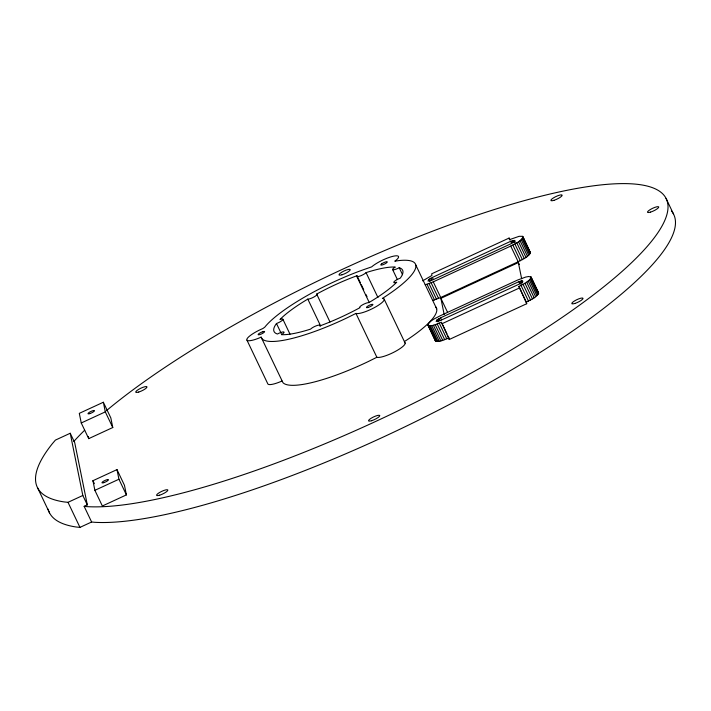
<?xml version="1.0" encoding="UTF-8"?>
<svg xmlns="http://www.w3.org/2000/svg" width="711" height="711" viewBox="0 0 711 711"><rect width="100%" height="100%" fill="white"/><g stroke="black" fill="none" stroke-linecap="round" stroke-linejoin="round"><path stroke-width="1.07" d="M427.862 324.705C430.342 320.163 435.816 318.208 440.136 315.817L517.599 280.045L525.669 277.068L528.708 276.508L531.064 277.05L538.645 293.243C536.165 297.785 530.699 299.731 526.371 302.131L526.7 303.73L449.228 339.502L441.433 322.234C437.274 323.647 432.386 326.909 427.969 325.229L427.862 324.705L435.443 340.898C439.851 342.569 444.739 339.307 448.908 337.894L447.974 335.939M435.336 340.365L435.585 339.68M425.196 284.835L433.266 281.849L510.729 246.077C515.048 243.686 520.523 241.731 523.003 237.198L522.434 236.31L519.137 236.319L509.432 239.669L509.103 238.061L431.639 273.833L431.968 275.433L422.672 280.854M432.67 300.495L440.731 297.509L518.203 261.746C522.523 259.355 527.997 257.4 530.468 252.858L522.896 236.665M526.7 303.73L518.906 286.462C523.225 284.071 528.7 282.116 531.17 277.583L531.064 277.05M276.49 323.514L276.117 324.003A71.207 15.9 -25.5 0 0 276.428 333.637L277.459 334.01A5.341 1.191 -25.5 0 1 283.671 331.913A5.341 1.191 -25.5 0 1 281.387 334.65L282.987 334.703A71.207 15.9 -25.5 0 0 309.489 329.46L310.618 329.095A5.341 1.191 -25.5 0 1 316.822 325.611A5.341 1.191 -25.5 0 1 319.657 325.994L320.839 325.558A71.207 15.9 -25.5 0 0 356.904 309.312L360.006 307.65A5.341 1.191 -25.5 0 1 362.557 304.823A5.341 1.191 -25.5 0 1 368.867 302.61L371.72 300.895A71.207 15.9 -25.5 0 0 396.178 282.756L396.702 282.223A5.341 1.191 -25.5 0 1 394.09 281.707A5.341 1.191 -25.5 0 1 400.186 278.205L400.56 277.717A71.207 15.9 -25.5 0 0 400.257 268.083L399.218 267.709A5.341 1.191 -25.5 0 1 393.005 269.798A5.341 1.191 -25.5 0 1 395.289 267.069L393.69 267.007A71.207 15.9 -25.5 0 0 367.187 272.26L366.067 272.624A5.341 1.191 -25.5 0 1 359.864 276.108A5.341 1.191 -25.5 0 1 357.02 275.726L355.838 276.152A71.207 15.9 -25.5 0 0 319.772 292.399L316.679 294.07A5.341 1.191 -25.5 0 1 314.129 296.896A5.341 1.191 -25.5 0 1 307.81 299.109L304.966 300.815A71.207 15.9 -25.5 0 0 280.498 318.963L279.983 319.497A5.341 1.191 -25.5 0 1 282.587 320.012A5.341 1.191 -25.5 0 1 276.49 323.514L281.245 333.477M428.884 279.476L427.978 281.103L432.857 279.85L511.12 243.695L513.804 242.042L514.888 240.549L510.64 241.322L432.368 277.441L428.884 279.476L429.817 281.432M437.061 319.852L436.154 321.488L440.233 320.581L518.497 284.462C519.581 283.716 524.007 282.16 522.585 280.729L518.808 281.698L440.544 317.826L437.061 319.852L438.012 321.852M355.953 313.418L347.563 317.595A85.453 19.081 -25.5 0 1 262.057 338.845L261.115 337.138L259.799 337.743A16.024 3.573 -25.5 0 1 246.886 339.191A16.024 3.573 -25.5 0 1 262.892 328.518L264.732 327.22A85.453 19.081 -25.5 0 1 367.356 268.367L371.675 266.865A16.024 3.573 -25.5 0 1 391.699 256.627A16.024 3.573 -25.5 0 1 396.4 259.942L394.774 261.213L398.418 260.644A85.453 19.081 -25.5 0 1 383.522 297.696L382.331 298.433L383.522 298.567A16.024 3.573 -25.5 0 1 375.977 306.734A16.024 3.573 -25.5 0 1 357.509 313.604L355.953 313.418L376.866 357.269L378.43 357.455A16.024 3.573 -25.5 0 0 396.889 350.585A16.024 3.573 -25.5 0 0 404.443 342.426M376.866 357.269L368.485 361.446A85.453 19.081 -25.5 0 1 282.978 382.705L261.115 337.138M103.353 402.248L79.303 413.349L81.25 422.974L88.724 438.634L112.773 427.533L110.827 417.908L103.353 402.248L105.299 411.873L112.773 427.533M81.25 422.974L105.299 411.873M70.229 433.257L55.414 440.1L52.418 443.602A351.838 78.548 -25.5 0 0 64.23 501.939L68.007 502.322L82.823 495.478L70.229 433.257L74.717 442.651L87.311 504.881L84.147 506.339L91.621 521.998L94.519 522.292A340.027 75.908 -25.5 0 0 465.883 395.725A340.027 75.908 -25.5 0 0 671.371 210.829M444.171 314.493L440.9 298.336L518.363 262.572L519.297 264.528M92.937 480.707L116.986 469.607L124.452 485.266L126.407 494.892L102.357 506.001L94.883 490.332L92.937 480.707L94.341 483.649M441.762 323.834L519.226 288.071M94.883 490.332L118.933 479.232L116.986 469.607M48.108 509.156A351.838 78.548 -25.5 0 0 76.184 527.002L79.961 527.384L91.621 521.998M282.036 380.998L280.712 381.594A16.024 3.573 -25.5 0 1 267.896 384.029L246.975 340.178M84.147 506.339L87.053 506.632A340.027 75.908 -25.5 0 0 545.444 328.571A340.027 75.908 -25.5 0 0 573.457 189.055A340.027 75.908 -25.5 0 0 106.303 410.762M529.117 251.792L530.362 252.334M538.538 292.71L530.61 276.695M666.029 198.378L673.504 214.038M523.003 237.198L530.468 252.858M522.434 236.31L529.908 251.97M522.754 237.883L530.228 253.543M522.167 238.7L529.633 254.369M521.243 239.634L528.717 255.302M520.017 240.656L527.491 256.324M518.523 241.74L525.989 257.409M516.799 242.86L524.265 258.52M514.417 240.345L515.351 242.3M513.475 240.416L514.409 242.371M531.17 277.583L538.645 293.243M514.888 243.971L522.354 259.631M530.93 278.268L538.396 293.927M512.169 240.753L513.102 242.709M530.335 279.085L537.809 294.745M512.844 245.055L520.319 260.715M529.419 280.018L536.885 295.687M509.103 238.061L510.036 240.016M510.64 241.322L511.573 243.278M528.193 281.041L535.659 296.709M510.729 246.077L518.203 261.746M526.691 282.125L534.165 297.793M524.967 283.245L532.441 298.904M521.652 280.801L522.603 282.791M523.056 284.356L530.53 300.015M521.039 280.934L521.981 282.925M519.599 281.396L521.021 284.382M521.021 285.44L528.486 301.1M518.808 281.698L519.759 283.698M518.906 286.462L526.371 302.131M432.368 277.441L433.301 279.396M433.266 281.849L440.731 297.509M440.9 298.336L447.441 312.04M430.813 278.232L431.746 280.187M429.444 279.067L430.386 281.023M431.133 282.791L438.598 298.451M429.035 283.609L436.51 299.278M427.035 284.302L434.51 299.962M415.784 264.972L436.696 308.823M440.544 317.826L441.495 319.817M442.837 325.167L447.041 333.983M438.98 318.617L439.931 320.608M437.62 319.452L438.571 321.443M439.3 323.167L446.775 338.836M437.212 323.994L444.677 339.662M435.212 324.687L442.686 340.347M433.372 325.22L440.838 340.88M431.728 325.585L439.194 341.244M430.333 325.771L437.807 341.431M429.222 325.771L436.696 341.44M428.431 325.594L435.896 341.253M427.969 325.229L435.443 340.898M399.218 267.709L402.542 274.686M392.65 269.638L397.405 279.601M384.216 299.269L405.137 343.129M366.067 272.624L377.95 297.536M357.02 275.726L360.353 282.702M361.304 284.702L363.677 289.679M366.049 294.665L367 296.656M356.833 276.472L369.196 302.388M316.679 294.07L329.984 321.976M307.81 299.109L320.652 326.02M282.862 319.221L289.999 334.179M118.933 479.232L126.407 494.892M82.823 495.478L87.311 504.881M68.007 502.322L79.961 527.384M37.567 487.799L49.521 512.862M518.363 262.572L521.634 278.73M448.908 337.894L449.228 339.502M88.288 436.501L88.724 438.634M435.541 306.725A85.453 19.081 -25.5 0 1 404.443 341.547M73.855 441.415A340.027 75.908 -25.5 0 1 84.662 430.208M381.452 264.039L381.034 264.421A3.564 0.791 -25.5 0 0 382.1 264.972A3.564 0.791 -25.5 0 0 386.037 263.194L386.624 262.768A3.564 0.791 -25.5 0 0 385.975 261.835A3.564 0.791 -25.5 0 0 381.452 264.039M262.51 331.788L261.684 332.108A3.564 0.791 -25.5 0 0 258.289 334.783A3.564 0.791 -25.5 0 0 263.585 332.757A3.564 0.791 -25.5 0 0 262.51 331.788M89.773 413.615A3.564 0.791 -25.5 0 0 94.474 410.691A3.564 0.791 -25.5 0 0 89.488 412.229A3.564 0.791 -25.5 0 0 89.773 413.615M103.744 482.662A3.564 0.791 -25.5 0 0 108.445 479.729A3.564 0.791 -25.5 0 0 103.459 481.276A3.564 0.791 -25.5 0 0 103.744 482.662M138.761 392.037A6.23 1.395 -25.5 0 0 146.99 386.908A6.23 1.395 -25.5 0 0 138.272 389.601A6.23 1.395 -25.5 0 0 138.761 392.037M342.018 274.784A6.23 1.395 -25.5 0 0 350.247 269.656A6.23 1.395 -25.5 0 0 341.529 272.357A6.23 1.395 -25.5 0 0 342.018 274.784M553.94 200.333A6.23 1.395 -25.5 0 0 562.161 195.205A6.23 1.395 -25.5 0 0 553.442 197.898A6.23 1.395 -25.5 0 0 553.94 200.333M650.512 212.127A6.23 1.395 -25.5 0 0 658.742 206.999A6.23 1.395 -25.5 0 0 650.023 209.701A6.23 1.395 -25.5 0 0 650.512 212.127M574.808 303.473A6.23 1.395 -25.5 0 0 583.038 298.353A6.23 1.395 -25.5 0 0 574.319 301.046A6.23 1.395 -25.5 0 0 574.808 303.473M371.551 420.725A6.23 1.395 -25.5 0 0 379.781 415.597A6.23 1.395 -25.5 0 0 371.062 418.299A6.23 1.395 -25.5 0 0 371.551 420.725M159.637 495.185A6.23 1.395 -25.5 0 0 167.858 490.057A6.23 1.395 -25.5 0 0 159.14 492.75A6.23 1.395 -25.5 0 0 159.637 495.185M367.827 307.543A3.564 0.791 -25.5 0 0 372.911 304.628A3.564 0.791 -25.5 0 0 368.342 305.801A3.564 0.791 -25.5 0 0 367.827 307.543"/></g></svg>
